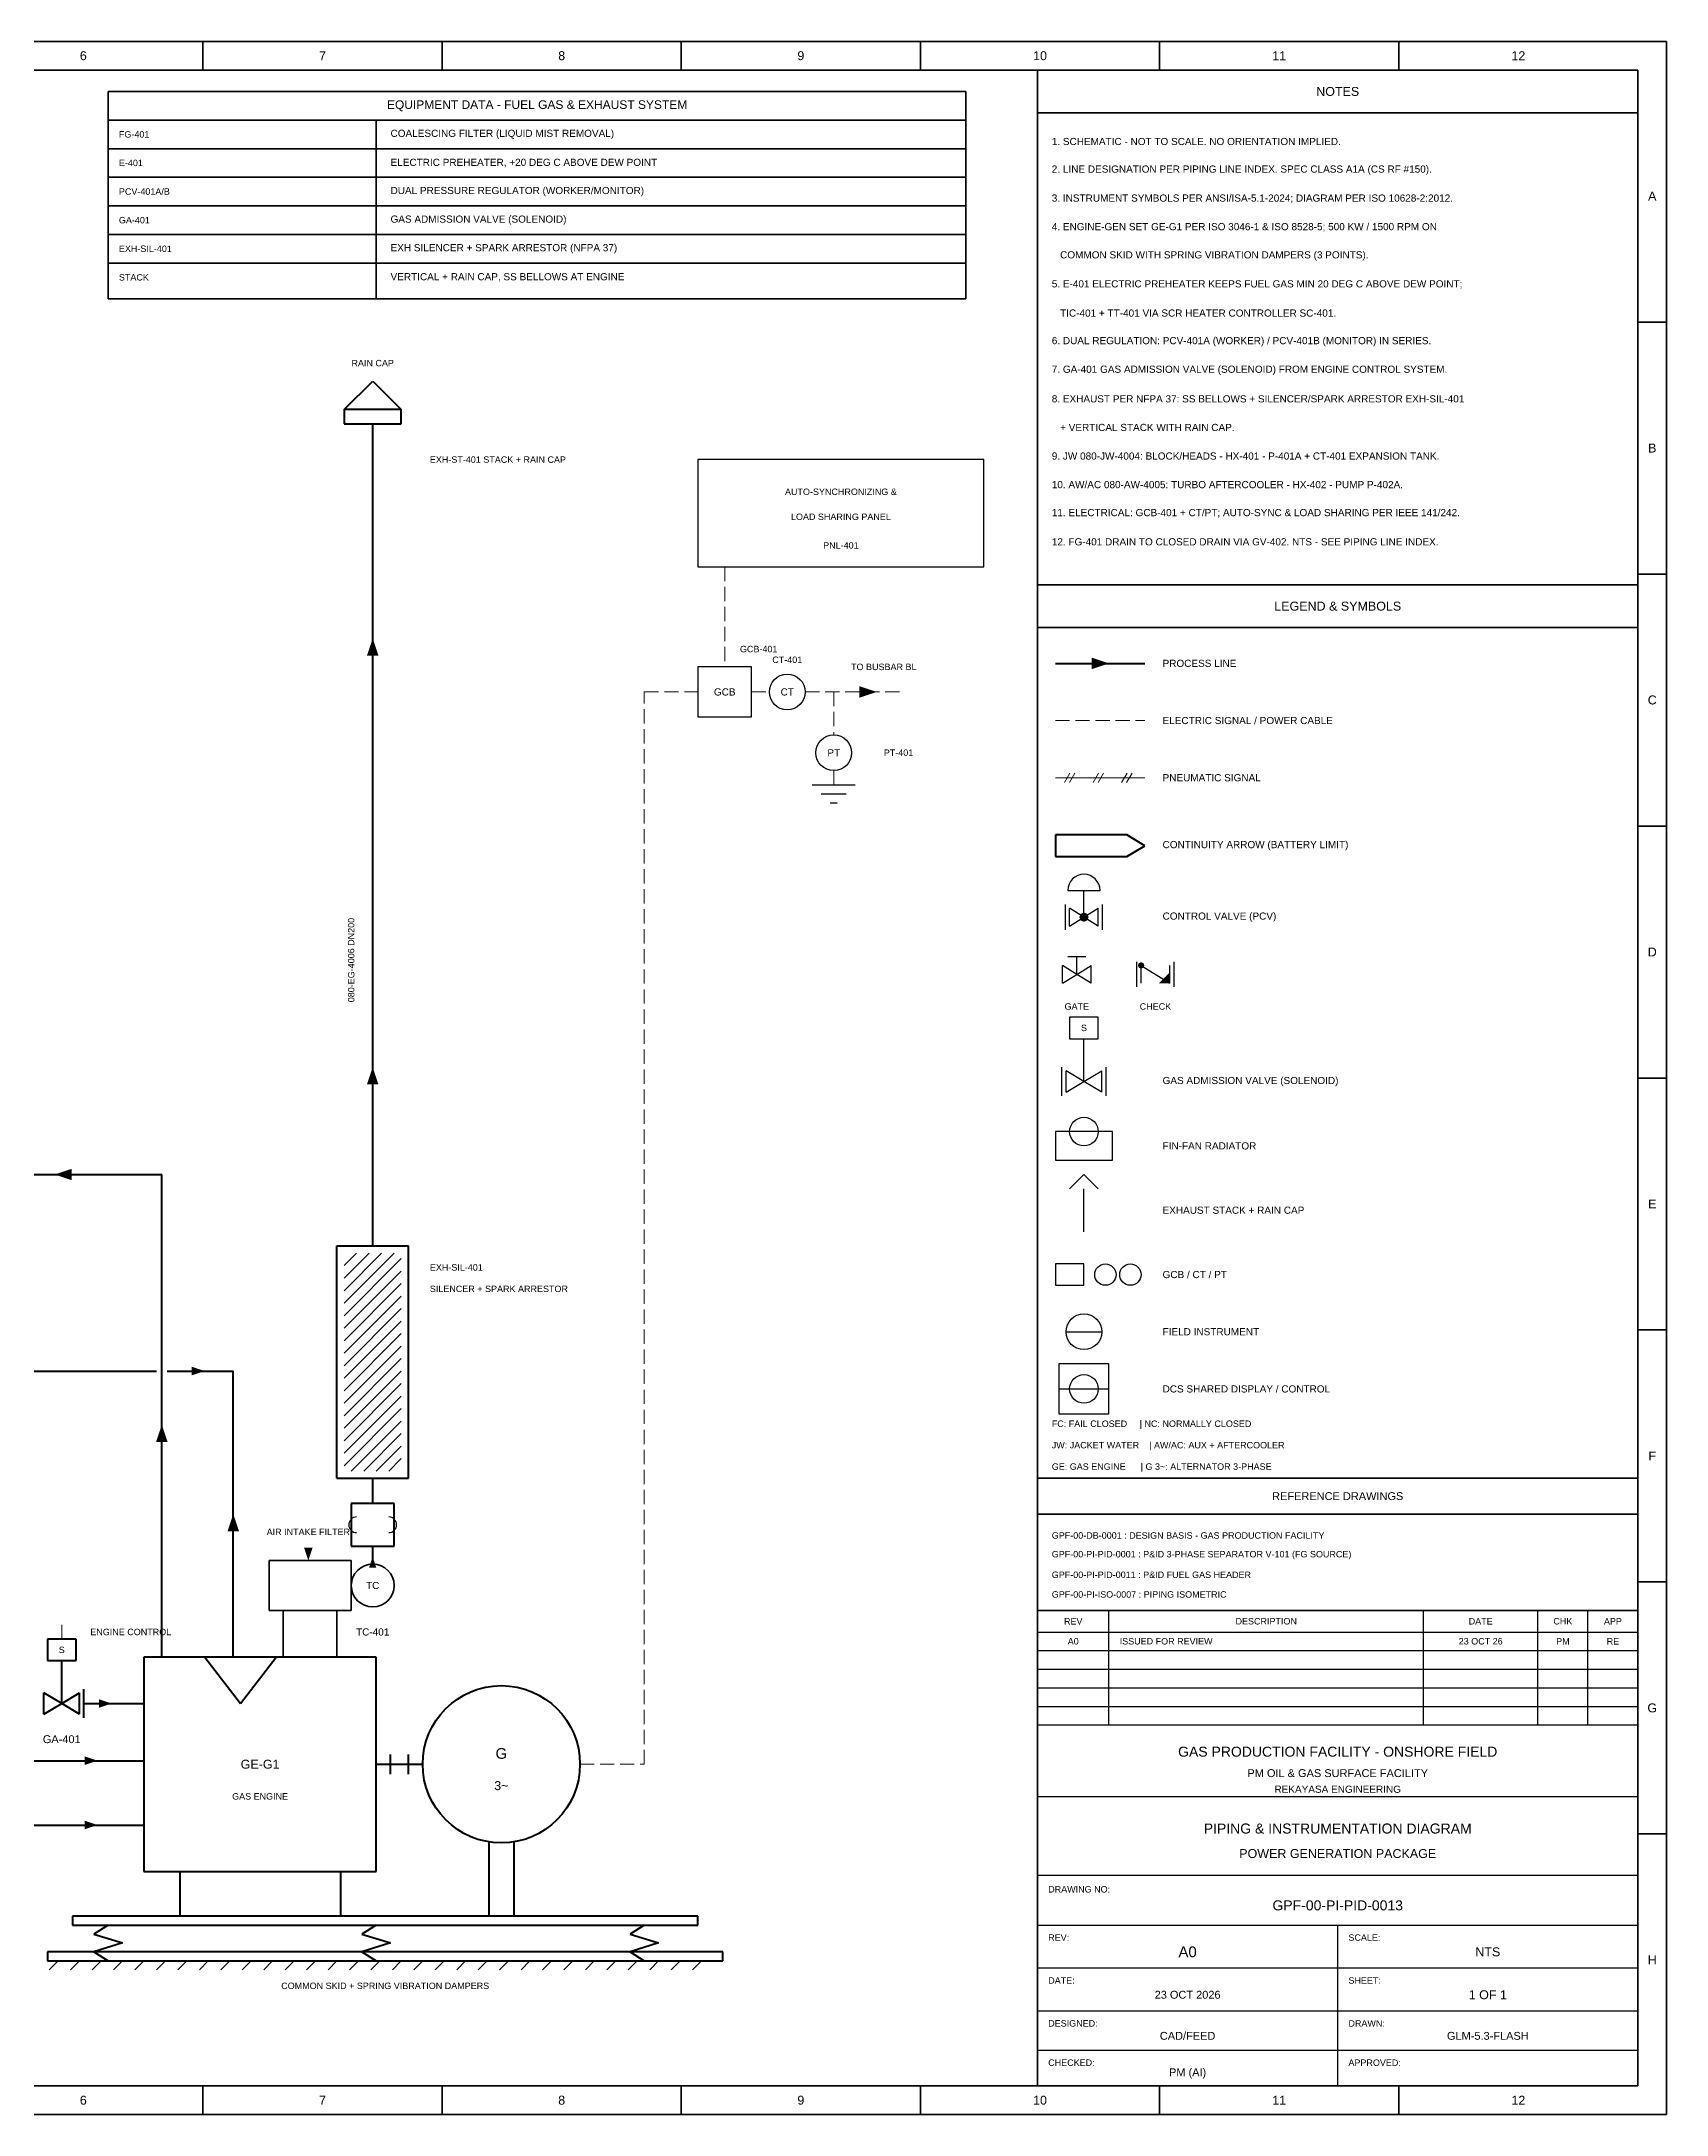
# Model space of a CAD drawing. Header units: millimetres. Extents: x 10 to 831, y 7 to 587.
# Drawn here: x 376 to 831, y 7 to 587 of the extents above; entities that cross this region are included whole.
import ezdxf

# ---------------------------------------------------------------- set-up
doc = ezdxf.new("R2010")
doc.units = ezdxf.units.MM
for name, color, linetype, lineweight in [('REF-EQUIP', 7, 'Continuous', 35), ('REF-FRAME', 7, 'Continuous', 35), ('REF-HATCH', 7, 'Continuous', 13), ('REF-PROC', 7, 'Continuous', 50), ('REF-SIG', 7, 'Continuous', 13), ('REF-SIGP', 7, 'Continuous', 13), ('REF-SYM', 7, 'Continuous', 25), ('REF-TEXT', 7, 'Continuous', 18), ('REF-TITLE', 7, 'Continuous', 25)]:
    doc.layers.add(name, color=color, linetype=linetype, lineweight=lineweight)
doc.styles.add('ARIAL', font='arial.ttf')

msp = doc.modelspace()

# ---------------------------------------------------------------- linework, layer by layer
at = {"layer": 'REF-EQUIP'}
for p, q in [((395, 573), (395, 515)), ((635, 573), (395, 573)), ((635, 515), (635, 573)), ((395, 565), (635, 565)), ((470, 515), (470, 565)), ((395, 557), (635, 557)), ((395, 549), (635, 549)), ((395, 541), (635, 541)), ((395, 533), (635, 533)), ((395, 525), (635, 525)), ((395, 515), (635, 515)), ((440, 162), (440, 148)), ((463, 162), (440, 162)), ((463, 148), (463, 162)), ((440, 148), (463, 148)), ((444, 148), (444, 135)), ((459, 148), (459, 135))]:
    msp.add_line(p, q, dxfattribs=at)
msp.add_circle((469, 155), 6, dxfattribs=at)
at = {"layer": 'REF-FRAME'}
for p, q in [((831, 587), (10, 587)), ((421.5, 579), (421.5, 587)), ((488.42, 579), (488.42, 587)), ((555.33, 579), (555.33, 587)), ((622.25, 579), (622.25, 587)), ((689.17, 579), (689.17, 587)), ((756.08, 579), (756.08, 587)), ((831, 7), (831, 587)), ((823, 579), (20, 579)), ((655, 15), (655, 579)), ((823, 15), (823, 579)), ((655, 567), (823, 567)), ((823, 508.5), (831, 508.5)), ((655, 435), (823, 435)), ((823, 438), (831, 438)), ((655, 423), (823, 423)), ((823, 367.5), (831, 367.5)), ((823, 297), (831, 297)), ((823, 226.5), (831, 226.5)), ((655, 185), (823, 185)), ((655, 175), (823, 175)), ((823, 156), (831, 156)), ((655, 148), (823, 148)), ((823, 85.5), (831, 85.5)), ((20, 15), (823, 15)), ((421.5, 7), (421.5, 15)), ((488.42, 7), (488.42, 15)), ((555.33, 7), (555.33, 15)), ((622.25, 7), (622.25, 15)), ((689.17, 7), (689.17, 15)), ((756.08, 7), (756.08, 15)), ((10, 7), (831, 7))]:
    msp.add_line(p, q, dxfattribs=at)
at = {"layer": 'REF-HATCH'}
for p, q in [((461, 234), (475, 248)), ((461, 237.5), (471.5, 248)), ((461, 241), (468, 248)), ((461, 244.5), (464.5, 248)), ((461, 230.5), (477, 246.5)), ((461, 227), (477, 243)), ((461, 223.5), (477, 239.5)), ((461, 220), (477, 236)), ((461, 216.5), (477, 232.5)), ((461, 213), (477, 229)), ((461, 209.5), (477, 225.5)), ((461, 206), (477, 222)), ((461, 202.5), (477, 218.5)), ((461, 199), (477, 215)), ((461, 195.5), (477, 211.5)), ((461, 192), (477, 208)), ((461, 188.5), (477, 204.5)), ((463, 187), (477, 201)), ((466.5, 187), (477, 197.5)), ((470, 187), (477, 194)), ((473.5, 187), (477, 190.5)), ((381, 50), (378.5, 47.5)), ((387, 50), (384.5, 47.5)), ((393, 50), (390.5, 47.5)), ((399, 50), (396.5, 47.5)), ((405, 50), (402.5, 47.5)), ((411, 50), (408.5, 47.5)), ((417, 50), (414.5, 47.5)), ((423, 50), (420.5, 47.5)), ((429, 50), (426.5, 47.5)), ((435, 50), (432.5, 47.5)), ((441, 50), (438.5, 47.5)), ((447, 50), (444.5, 47.5)), ((453, 50), (450.5, 47.5)), ((459, 50), (456.5, 47.5)), ((465, 50), (462.5, 47.5)), ((471, 50), (468.5, 47.5)), ((477, 50), (474.5, 47.5)), ((483, 50), (480.5, 47.5)), ((489, 50), (486.5, 47.5)), ((495, 50), (492.5, 47.5)), ((501, 50), (498.5, 47.5)), ((507, 50), (504.5, 47.5)), ((513, 50), (510.5, 47.5)), ((519, 50), (516.5, 47.5)), ((525, 50), (522.5, 47.5)), ((531, 50), (528.5, 47.5)), ((537, 50), (534.5, 47.5)), ((543, 50), (540.5, 47.5)), ((549, 50), (546.5, 47.5)), ((555, 50), (552.5, 47.5)), ((561, 50), (558.5, 47.5))]:
    msp.add_line(p, q, dxfattribs=at)
at = {"layer": 'REF-PROC'}
for p, q in [((461, 484), (469, 492)), ((469, 492), (477, 484)), ((461, 484), (461, 480)), ((477, 484), (461, 484)), ((477, 480), (477, 484)), ((461, 480), (477, 480)), ((469, 250), (469, 480)), ((660, 413), (685, 413)), ((660, 365), (660, 359)), ((680, 365), (660, 365)), ((685, 362), (680, 365)), ((680, 359), (685, 362)), ((660, 359), (680, 359)), ((339.5, 270), (410, 270)), ((410, 135), (410, 270)), ((459, 185), (459, 250)), ((459, 250), (479, 250)), ((479, 185), (479, 250)), ((339.5, 215), (408.5, 215)), ((411.5, 215), (430, 215)), ((430, 135), (430, 215)), ((459, 185), (479, 185)), ((469, 178), (469, 185)), ((463, 178), (463, 166)), ((475, 178), (463, 178)), ((475, 166), (475, 178)), ((463, 166), (475, 166)), ((469, 161), (469, 166)), ((378, 140), (378, 134)), ((386, 140), (378, 140)), ((386, 134), (386, 140)), ((378, 134), (386, 134)), ((382, 122), (382, 134)), ((405, 135), (405, 75)), ((470, 135), (405, 135)), ((422, 135), (432, 122)), ((432, 122), (442, 135)), ((470, 75), (470, 135)), ((377, 119), (377, 125)), ((382, 122), (377, 125)), ((377, 119), (382, 122)), ((382, 122), (387, 125)), ((387, 119), (382, 122)), ((387, 119), (387, 125)), ((388.2, 118), (388.2, 126)), ((388.2, 122), (405, 122)), ((312, 106), (405, 106)), ((470, 105), (483, 105)), ((474, 102.25), (474, 107.75)), ((479, 102.25), (479, 107.75)), ((302, 88), (405, 88)), ((501.48, 83.28), (501.48, 62.5)), ((508.52, 83.28), (508.52, 62.5)), ((405, 75), (470, 75)), ((415, 75), (415, 62.5)), ((460, 75), (460, 62.5)), ((385, 62.5), (385, 60)), ((560, 62.5), (385, 62.5)), ((385, 60), (560, 60)), ((395, 60), (391, 57.5)), ((470, 60), (466, 57.5)), ((545, 60), (541, 57.5)), ((560, 60), (560, 62.5)), ((378, 52.5), (378, 50)), ((567, 52.5), (378, 52.5)), ((391, 57.5), (399, 55)), ((399, 55), (391, 52.5)), ((391, 52.5), (395, 50)), ((466, 57.5), (474, 55)), ((474, 55), (466, 52.5)), ((466, 52.5), (470, 50)), ((541, 57.5), (549, 55)), ((549, 55), (541, 52.5)), ((541, 52.5), (545, 50)), ((567, 50), (567, 52.5)), ((378, 50), (567, 50))]:
    msp.add_line(p, q, dxfattribs=at)
msp.add_circle((505, 105), 22, dxfattribs=at)
for points in [[(469, 420), (467.4, 415.2), (470.6, 415.2)], [(675, 413), (670.2, 414.6), (670.2, 411.4)], [(668, 342), (667.08, 342.92), (666.7, 342)], [(668, 342), (668, 343.3), (667.08, 342.92)], [(668, 342), (668.92, 342.92), (668, 343.3)], [(668, 342), (669.3, 342), (668.92, 342.92)], [(668, 342), (666.7, 342), (667.08, 341.08)], [(668, 342), (667.08, 341.08), (668, 340.7)], [(668, 342), (668, 340.7), (668.92, 341.08)], [(668, 342), (668.92, 341.08), (669.3, 342)], [(684, 328.5), (683.36, 329.14), (683.1, 328.5)], [(684, 328.5), (683.1, 328.5), (683.36, 327.86)], [(684, 328.5), (684, 329.4), (683.36, 329.14)], [(684, 328.5), (683.36, 327.86), (684, 327.6)], [(684, 328.5), (684.64, 329.14), (684, 329.4)], [(684, 328.5), (684.9, 328.5), (684.64, 329.14)], [(684, 328.5), (684, 327.6), (684.64, 327.86)], [(684, 328.5), (684.64, 327.86), (684.9, 328.5)], [(692, 323.5), (689, 323.5), (692, 326.5)], [(469, 300), (467.4, 295.2), (470.6, 295.2)], [(380, 270), (384.8, 271.6), (384.8, 268.4)], [(422, 215), (418.4, 216.2), (418.4, 213.8)], [(410, 200), (408.4, 195.2), (411.6, 195.2)], [(430, 175), (428.4, 170.2), (431.6, 170.2)], [(451, 162), (449.8, 165.6), (452.2, 165.6)], [(469, 163), (468, 160), (470, 160)], [(396, 122), (392.4, 123.2), (392.4, 120.8)], [(392, 106), (388.4, 107.2), (388.4, 104.8)], [(392, 88), (388.4, 89.2), (388.4, 86.8)]]:
    msp.add_solid(points, dxfattribs=at)
at = {"layer": 'REF-SIG'}
for p, q in [((567.5, 440), (567.5, 436)), ((567.5, 434.4), (567.5, 430.4)), ((567.5, 428.8), (567.5, 424.8)), ((567.5, 423.2), (567.5, 419.2)), ((567.5, 417.6), (567.5, 413.6)), ((545, 401.8), (545, 405)), ((545, 405), (549, 405)), ((545, 396.2), (545, 400.2)), ((550.6, 405), (554.6, 405)), ((556.2, 405), (560, 405)), ((575, 405), (579, 405)), ((590, 405), (594, 405)), ((595.6, 405), (599.6, 405)), ((598, 405), (598, 401)), ((601.2, 405), (605.2, 405)), ((606.8, 405), (610.8, 405)), ((612.4, 405), (616.4, 405)), ((545, 390.6), (545, 394.6)), ((598, 399.4), (598, 395.4)), ((660, 397), (664, 397)), ((665.6, 397), (669.6, 397)), ((671.2, 397), (675.2, 397)), ((676.8, 397), (680.8, 397)), ((682.4, 397), (685, 397)), ((545, 385), (545, 389)), ((598, 393.8), (598, 393)), ((545, 379.4), (545, 383.4)), ((598, 383), (598, 379)), ((545, 373.8), (545, 377.8)), ((545, 368.2), (545, 372.2)), ((545, 362.6), (545, 366.6)), ((545, 357), (545, 361)), ((545, 351.4), (545, 355.4)), ((545, 345.8), (545, 349.8)), ((545, 340.2), (545, 344.2)), ((545, 334.6), (545, 338.6)), ((545, 329), (545, 333)), ((545, 323.4), (545, 327.4)), ((545, 317.8), (545, 321.8)), ((545, 312.2), (545, 316.2)), ((545, 306.6), (545, 310.6)), ((545, 301), (545, 305)), ((545, 295.4), (545, 299.4)), ((545, 289.8), (545, 293.8)), ((545, 284.2), (545, 288.2)), ((545, 278.6), (545, 282.6)), ((545, 273), (545, 277)), ((545, 267.4), (545, 271.4)), ((545, 261.8), (545, 265.8)), ((545, 256.2), (545, 260.2)), ((545, 250.6), (545, 254.6)), ((545, 245), (545, 249)), ((545, 239.4), (545, 243.4)), ((545, 233.8), (545, 237.8)), ((545, 228.2), (545, 232.2)), ((545, 222.6), (545, 226.6)), ((545, 217), (545, 221)), ((545, 211.4), (545, 215.4)), ((545, 205.8), (545, 209.8)), ((545, 200.2), (545, 204.2)), ((545, 194.6), (545, 198.6)), ((545, 189), (545, 193)), ((545, 183.4), (545, 187.4)), ((545, 177.8), (545, 181.8)), ((545, 172.2), (545, 176.2)), ((545, 166.6), (545, 170.6)), ((545, 161), (545, 165)), ((545, 155.4), (545, 159.4)), ((545, 149.8), (545, 153.8)), ((545, 144.2), (545, 148.2)), ((382, 140), (382, 144)), ((545, 138.6), (545, 142.6)), ((545, 133), (545, 137)), ((545, 127.4), (545, 131.4)), ((545, 121.8), (545, 125.8)), ((545, 116.2), (545, 120.2)), ((545, 110.6), (545, 114.6)), ((527, 105), (531, 105)), ((532.6, 105), (536.6, 105)), ((538.2, 105), (542.2, 105)), ((543.8, 105), (545, 105)), ((545, 105), (545, 109))]:
    msp.add_line(p, q, dxfattribs=at)
msp.add_solid([(610, 405), (605.2, 406.6), (605.2, 403.4)], dxfattribs=at)
at = {"layer": 'REF-SIGP'}
for p, q in [((660, 381), (685, 381)), ((662.55, 379.7), (664.05, 382.3)), ((663.95, 379.7), (665.45, 382.3)), ((670.55, 379.7), (672.05, 382.3)), ((671.95, 379.7), (673.45, 382.3)), ((678.55, 379.7), (680.05, 382.3)), ((679.95, 379.7), (681.45, 382.3))]:
    msp.add_line(p, q, dxfattribs=at)
at = {"layer": 'REF-SYM'}
for p, q in [((560, 470), (560, 440)), ((640, 470), (560, 470)), ((640, 440), (640, 470)), ((560, 440), (640, 440)), ((560, 412), (560, 398)), ((575, 412), (560, 412)), ((575, 398), (575, 412)), ((560, 398), (575, 398)), ((592, 379), (604, 379)), ((594.5, 376.5), (601.5, 376.5)), ((597, 374), (599, 374)), ((663.5, 349.5), (672.5, 349.5)), ((668, 342), (668, 349.5)), ((662.8, 338.5), (662.8, 345.5)), ((664, 339.5), (664, 344.5)), ((668, 342), (664, 344.5)), ((668, 342), (672, 344.5)), ((672, 339.5), (672, 344.5)), ((673.2, 338.5), (673.2, 345.5)), ((664, 339.5), (668, 342)), ((672, 339.5), (668, 342)), ((663.5, 331), (668.5, 331)), ((666, 326), (666, 331)), ((662, 323.5), (662, 328.5)), ((666, 326), (662, 328.5)), ((662, 323.5), (666, 326)), ((666, 326), (670, 328.5)), ((670, 323.5), (666, 326)), ((670, 323.5), (670, 328.5)), ((682.8, 322.5), (682.8, 329.5)), ((684, 323.5), (684, 328.5)), ((684, 328.5), (692, 323.5)), ((692, 323.5), (692, 328.5)), ((693.2, 322.5), (693.2, 329.5)), ((664, 314), (664, 308)), ((672, 314), (664, 314)), ((672, 308), (672, 314)), ((664, 308), (672, 308)), ((668, 296), (668, 308)), ((661.8, 292), (661.8, 300)), ((663, 293), (663, 299)), ((668, 296), (663, 299)), ((663, 293), (668, 296)), ((668, 296), (673, 299)), ((673, 293), (668, 296)), ((673, 293), (673, 299)), ((674.2, 292), (674.2, 300)), ((660, 282), (660, 274)), ((676, 282), (660, 282)), ((676, 274), (676, 282)), ((660, 274), (676, 274)), ((664, 266), (668, 270)), ((668, 270), (672, 266)), ((668, 254), (668, 266)), ((660, 245), (660, 239)), ((668, 245), (660, 245)), ((668, 239), (668, 245)), ((660, 239), (668, 239)), ((663, 226), (673, 226)), ((661, 217), (661, 203)), ((675, 217), (661, 217)), ((675, 203), (675, 217)), ((661, 210), (675, 210)), ((661, 203), (675, 203))]:
    msp.add_line(p, q, dxfattribs=at)
for centre, radius in [((585, 405), 5), ((598, 388), 5), ((668, 282), 4), ((674, 242), 3), ((681, 242), 3), ((668, 226), 5), ((668, 210), 4)]:
    msp.add_circle(centre, radius, dxfattribs=at)
for centre, radius, start, end in [((668, 349.5), 4.5, 0, 180), ((464.5, 172), 2.2, 90, 270), ((473.5, 172), 2.2, 270, 450)]:
    msp.add_arc(centre, radius, start, end, dxfattribs=at)
at = {"layer": 'REF-TITLE'}
for p, q in [((675, 116), (675, 148)), ((763, 116), (763, 148)), ((795, 116), (795, 148)), ((809, 116), (809, 148)), ((655, 142), (823, 142)), ((655, 136.8), (823, 136.8)), ((655, 131.6), (823, 131.6)), ((655, 126.4), (823, 126.4)), ((655, 121.2), (823, 121.2)), ((655, 116), (823, 116)), ((655, 96), (823, 96)), ((655, 74), (823, 74)), ((655, 60), (823, 60)), ((739, 15), (739, 60)), ((655, 48), (823, 48)), ((655, 36), (823, 36)), ((655, 25), (823, 25))]:
    msp.add_line(p, q, dxfattribs=at)

# ---------------------------------------------------------------- texts
at = {"layer": 'REF-TEXT', "style": 'ARIAL'}
for s, insert, char_height, attachment_point in [('6', (388.04, 583), 2.5, 5), ('7', (454.96, 583), 2.5, 5), ('8', (521.88, 583), 2.5, 5), ('9', (588.79, 583), 2.5, 5), ('10', (655.71, 583), 2.5, 5), ('11', (722.62, 583), 2.5, 5), ('12', (789.54, 583), 2.5, 5), ('NOTES', (739, 573), 2.5, 5), ('EQUIPMENT DATA - FUEL GAS & EXHAUST SYSTEM', (515, 569), 2.4, 5), ('FG-401', (398, 561), 1.8, 4), ('COALESCING FILTER (LIQUID MIST REMOVAL)', (474, 561), 2, 4), ('1. SCHEMATIC - NOT TO SCALE. NO ORIENTATION IMPLIED.', (659, 559), 2, 4), ('E-401', (398, 553), 1.8, 4), ('ELECTRIC PREHEATER, +20 DEG C ABOVE DEW POINT', (474, 553), 2, 4), ('2. LINE DESIGNATION PER PIPING LINE INDEX. SPEC CLASS A1A (CS RF #150).', (659, 551), 2, 4), ('PCV-401A/B', (398, 545), 1.8, 4), ('DUAL PRESSURE REGULATOR (WORKER/MONITOR)', (474, 545), 2, 4), ('3. INSTRUMENT SYMBOLS PER ANSI/ISA-5.1-2024; DIAGRAM PER ISO 10628-2:2012.', (659, 543), 2, 4), ('A', (827, 543.75), 2.5, 5), ('GA-401', (398, 537), 1.8, 4), ('GAS ADMISSION VALVE (SOLENOID)', (474, 537), 2, 4), ('4. ENGINE-GEN SET GE-G1 PER ISO 3046-1 & ISO 8528-5; 500 KW / 1500 RPM ON', (659, 535), 2, 4), ('EXH-SIL-401', (398, 529), 1.8, 4), ('EXH SILENCER + SPARK ARRESTOR (NFPA 37)', (474, 529), 2, 4), ('   COMMON SKID WITH SPRING VIBRATION DAMPERS (3 POINTS).', (659, 527), 2, 4), ('VERTICAL + RAIN CAP, SS BELLOWS AT ENGINE', (474, 521), 2, 4), ('STACK', (398, 521), 1.8, 4), ('5. E-401 ELECTRIC PREHEATER KEEPS FUEL GAS MIN 20 DEG C ABOVE DEW POINT;', (659, 519), 2, 4), ('   TIC-401 + TT-401 VIA SCR HEATER CONTROLLER SC-401.', (659, 511), 2, 4), ('6. DUAL REGULATION: PCV-401A (WORKER) / PCV-401B (MONITOR) IN SERIES.', (659, 503), 2, 4), ('RAIN CAP', (469, 497), 1.8, 5), ('7. GA-401 GAS ADMISSION VALVE (SOLENOID) FROM ENGINE CONTROL SYSTEM.', (659, 495), 2, 4), ('8. EXHAUST PER NFPA 37: SS BELLOWS + SILENCER/SPARK ARRESTOR EXH-SIL-401', (659, 487), 2, 4), ('   + VERTICAL STACK WITH RAIN CAP.', (659, 479), 2, 4), ('EXH-ST-401 STACK + RAIN CAP', (485, 470), 1.8, 4), ('9. JW 080-JW-4004: BLOCK/HEADS - HX-401 - P-401A + CT-401 EXPANSION TANK.', (659, 471), 2, 4), ('B', (827, 473.25), 2.5, 5), ('10. AW/AC 080-AW-4005: TURBO AFTERCOOLER - HX-402 - PUMP P-402A.', (659, 463), 2, 4), ('AUTO-SYNCHRONIZING &', (600, 461), 1.8, 5), ('LOAD SHARING PANEL', (600, 454), 1.8, 5), ('11. ELECTRICAL: GCB-401 + CT/PT; AUTO-SYNC & LOAD SHARING PER IEEE 141/242.', (659, 455), 2, 4), ('PNL-401', (600, 446), 1.8, 5), ('12. FG-401 DRAIN TO CLOSED DRAIN VIA GV-402. NTS - SEE PIPING LINE INDEX.', (659, 447), 2, 4), ('LEGEND & SYMBOLS', (739, 429), 2.5, 5), ('GCB-401', (577, 417), 1.8, 5), ('CT-401', (585, 414), 1.8, 5), ('TO BUSBAR BL', (612, 412), 1.8, 5), ('PROCESS LINE', (690, 413), 2, 4), ('GCB', (567.5, 405), 2, 5), ('CT', (585, 405), 2, 5), ('C', (827, 402.75), 2.5, 5), ('ELECTRIC SIGNAL / POWER CABLE', (690, 397), 2, 4), ('PT', (598, 388), 2, 5), ('PT-401', (612, 388), 1.8, 4), ('PNEUMATIC SIGNAL', (690, 381), 2, 4), ('CONTINUITY ARROW (BATTERY LIMIT)', (690, 362), 2, 4), ('CONTROL VALVE (PCV)', (690, 342), 2, 4), ('D', (827, 332.25), 2.5, 5), ('GATE', (666, 317), 1.8, 5), ('CHECK', (688, 317), 1.8, 5), ('S', (668, 311), 1.8, 5), ('GAS ADMISSION VALVE (SOLENOID)', (690, 296), 2, 4), ('FIN-FAN RADIATOR', (690, 278), 2, 4), ('EXHAUST STACK + RAIN CAP', (690, 260), 2, 4), ('E', (827, 261.75), 2.5, 5), ('EXH-SIL-401', (485, 244), 1.8, 4), ('SILENCER + SPARK ARRESTOR', (485, 238), 1.8, 4), ('GCB / CT / PT', (690, 242), 2, 4), ('FIELD INSTRUMENT', (690, 226), 2, 4), ('DCS SHARED DISPLAY / CONTROL', (690, 210), 2, 4), ('FC: FAIL CLOSED     | NC: NORMALLY CLOSED', (659, 200), 1.8, 4), ('JW: JACKET WATER    | AW/AC: AUX + AFTERCOOLER', (659, 194), 1.8, 4), ('F', (827, 191.25), 2.5, 5), ('GE: GAS ENGINE      | G 3~: ALTERNATOR 3-PHASE', (659, 188), 1.8, 4), ('REFERENCE DRAWINGS', (739, 180), 2.2, 5), ('AIR INTAKE FILTER', (451, 170), 1.8, 5), ('GPF-00-DB-0001 : DESIGN BASIS - GAS PRODUCTION FACILITY', (659, 169), 1.8, 4), ('GPF-00-PI-PID-0001 : P&ID 3-PHASE SEPARATOR V-101 (FG SOURCE)', (659, 163.5), 1.8, 4), ('GPF-00-PI-PID-0011 : P&ID FUEL GAS HEADER', (659, 158), 1.8, 4), ('TC', (469, 155), 2, 5), ('GPF-00-PI-ISO-0007 : PIPING ISOMETRIC', (659, 152.5), 1.8, 4), ('REV', (665, 145), 1.8, 5), ('DESCRIPTION', (719, 145), 1.8, 5), ('DATE', (779, 145), 1.8, 5), ('CHK', (802, 145), 1.8, 5), ('APP', (816, 145), 1.8, 5), ('ENGINE CONTROL', (390, 142), 1.8, 4), ('TC-401', (469, 142), 2, 5), ('A0', (665, 139.4), 1.8, 5), ('ISSUED FOR REVIEW', (678, 139.4), 1.8, 4), ('23 OCT 26', (779, 139.4), 1.8, 5), ('PM', (802, 139.4), 1.8, 5), ('RE', (816, 139.4), 1.8, 5), ('S', (382, 137), 1.8, 5), ('G', (827, 120.75), 2.5, 5), ('GA-401', (382, 112), 2.2, 5), ('GE-G1', (437.5, 105), 2.5, 5), ('G', (505, 108), 3, 5), ('GAS PRODUCTION FACILITY - ONSHORE FIELD', (739, 108.5), 2.8, 5), ('3~', (505, 99), 2.5, 5), ('PM OIL & GAS SURFACE FACILITY', (739, 102.5), 2.2, 5), ('REKAYASA ENGINEERING', (739, 98), 2, 5), ('GAS ENGINE', (437.5, 96), 1.8, 5), ('PIPING & INSTRUMENTATION DIAGRAM', (739, 87), 2.8, 5), ('POWER GENERATION PACKAGE', (739, 80), 2.5, 5), ('DRAWING NO:', (658, 70), 1.8, 4), ('GPF-00-PI-PID-0013', (739, 65.5), 2.8, 5), ('REV:', (658, 56.5), 1.8, 4), ('A0', (697, 52.5), 3, 5), ('SCALE:', (742, 56.5), 1.8, 4), ('NTS', (781, 52.5), 2.5, 5), ('H', (827, 50.25), 2.5, 5), ('COMMON SKID + SPRING VIBRATION DAMPERS', (472.5, 43), 1.8, 5), ('DATE:', (658, 44.5), 1.8, 4), ('23 OCT 2026', (697, 40.5), 2.2, 5), ('SHEET:', (742, 44.5), 1.8, 4), ('1 OF 1', (781, 40.5), 2.5, 5), ('DESIGNED:', (658, 32.5), 1.8, 4), ('CAD/FEED', (697, 29), 2.2, 5), ('DRAWN:', (742, 32.5), 1.8, 4), ('GLM-5.3-FLASH', (781, 29), 2.2, 5), ('CHECKED:', (658, 21.5), 1.8, 4), ('PM (AI)', (697, 18.5), 2.2, 5), ('APPROVED:', (742, 21.5), 1.8, 4), ('6', (388.04, 11), 2.5, 5), ('7', (454.96, 11), 2.5, 5), ('8', (521.88, 11), 2.5, 5), ('9', (588.79, 11), 2.5, 5), ('10', (655.71, 11), 2.5, 5), ('11', (722.62, 11), 2.5, 5), ('12', (789.54, 11), 2.5, 5)]:
    msp.add_mtext(s, dxfattribs=dict(at, insert=insert, char_height=char_height, attachment_point=attachment_point))
at = {"layer": 'REF-TEXT', "insert": (463, 330), "char_height": 1.8, "attachment_point": 5, "rotation": 90, "style": 'ARIAL'}
msp.add_mtext('080-EG-4006 DN200', dxfattribs=at)

doc.saveas('drawing.dxf')
